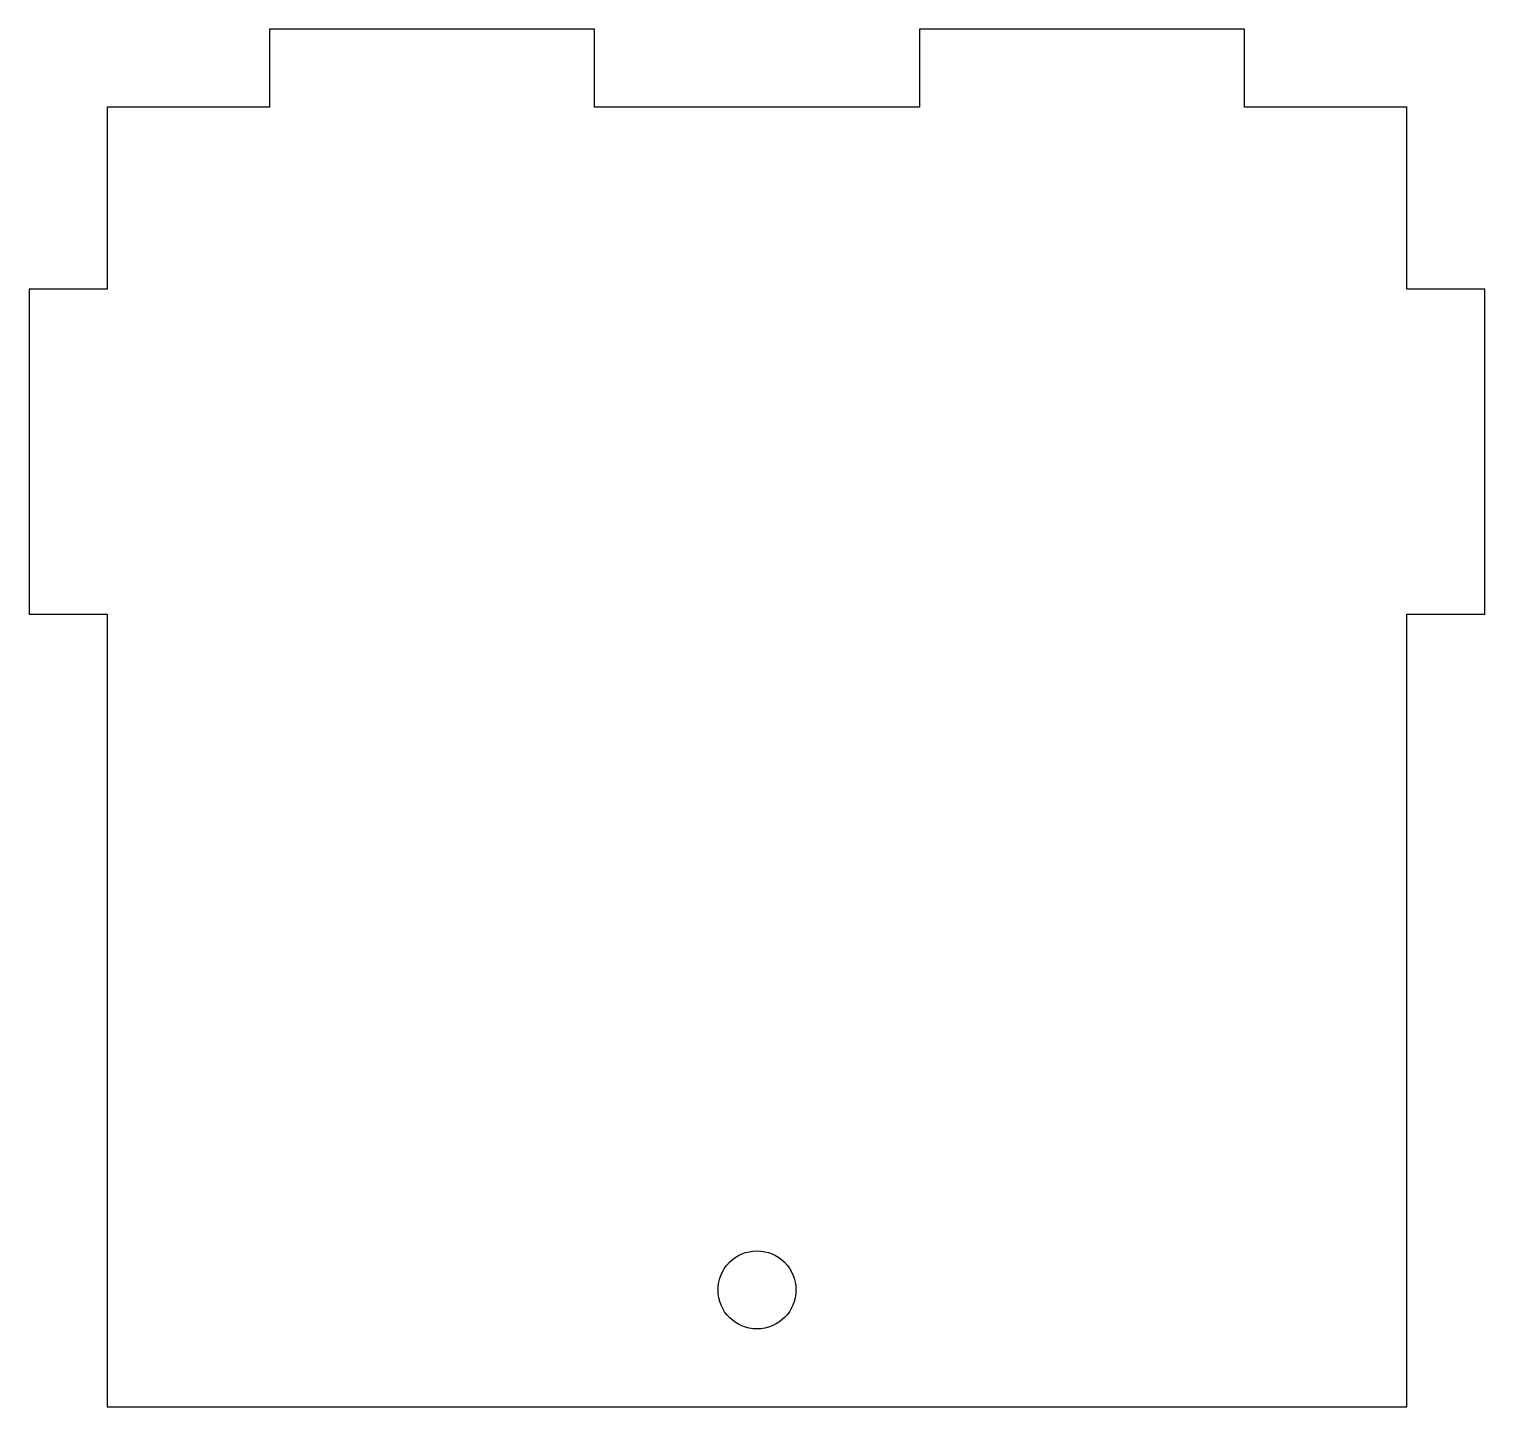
# Model space of a CAD drawing. Header units: millimetres. Extents: x -56 to 56, y -50 to 56.
import ezdxf

# ---------------------------------------------------------------- set-up
doc = ezdxf.new("R2010")
doc.units = ezdxf.units.MM

msp = doc.modelspace()

# ---------------------------------------------------------------- linework, layer by layer
at = {"color": 7, "linetype": 'Continuous', "lineweight": 25}
for p, q in [((-12.5, 56), (-37.5, 56)), ((-37.5, 56), (-37.5, 50)), ((-12.5, 50), (-12.5, 56)), ((37.5, 56), (12.5, 56)), ((12.5, 56), (12.5, 50)), ((37.5, 50), (37.5, 56)), ((-37.5, 50), (-50, 50)), ((-50, 50), (-50, 36)), ((12.5, 50), (-12.5, 50)), ((50, 50), (37.5, 50)), ((50, 36), (50, 50)), ((-50, 36), (-56, 36)), ((-56, 36), (-56, 11)), ((56, 36), (50, 36)), ((56, 11), (56, 36)), ((-56, 11), (-50, 11)), ((-50, 11), (-50, -50)), ((50, -50), (50, 11)), ((50, 11), (56, 11)), ((-50, -50), (50, -50))]:
    msp.add_line(p, q, dxfattribs=at)
msp.add_circle((0, -41), 3, dxfattribs=at)

doc.saveas('drawing.dxf')
